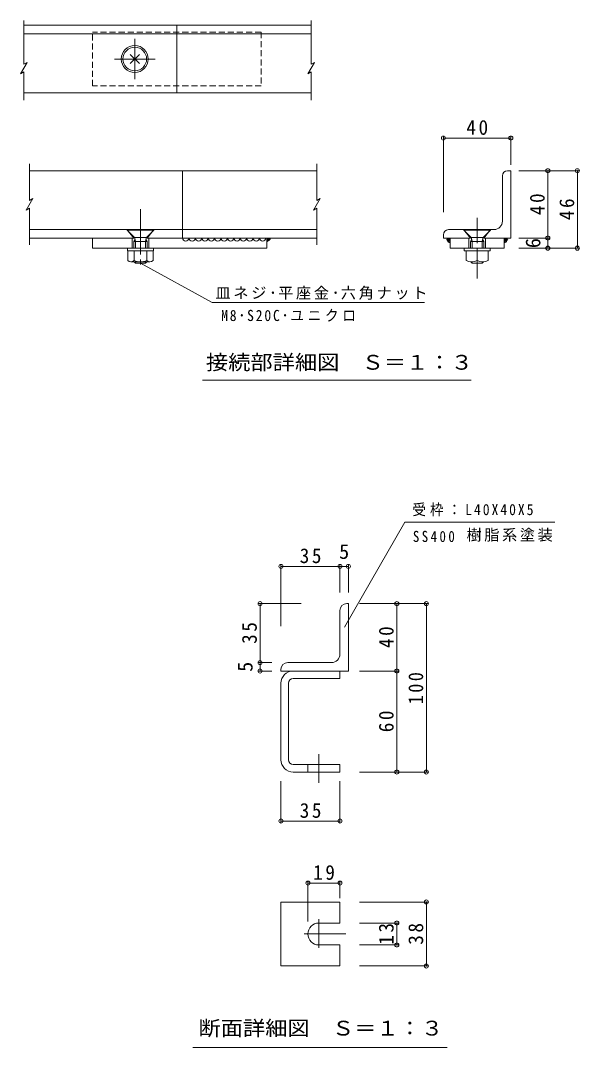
# Model space of a CAD drawing. Units: millimetres at full size, sheet at 1:3; some dimension numbers follow another scale. Extents: x -480 to 1080, y -414 to 357.
# Drawn here: x 96 to 427, y -252 to 357 of the extents above; entities that cross this region are included whole.
import ezdxf
from ezdxf.enums import TextEntityAlignment as Align

# ---------------------------------------------------------------- set-up
doc = ezdxf.new("R2010")
doc.units = ezdxf.units.MM
doc.header["$LTSCALE"] = 3
doc.header["$PDMODE"] = 32
doc.header["$PDSIZE"] = 2.4
for name, pattern in [('CHAIN1', [8, 5, -1, 1, -1]), ('CHAIN2', [12, 9, -1, 1, -1]), ('DASHED1', [1.8, 1.2, -0.6]), ('DASHED2', [3, 2, -1]), ('DASHED3', [4, 3, -1])]:
    doc.linetypes.add(name, pattern=pattern)
for name, color, linetype, lineweight in [('3-0', 3, 'Continuous', 9), ('3-2', 3, 'DASHED2', 9), ('3-4', 7, 'Continuous', 9), ('3-5', 7, 'Continuous', 9)]:
    doc.layers.add(name, color=color, linetype=linetype, lineweight=lineweight)
doc.styles.add('ＭＳ ゴシック', font='')
doc.styles.get('ＭＳ ゴシック').set_extended_font_data('MS Gothic')

msp = doc.modelspace()

# ---------------------------------------------------------------- linework, layer by layer
at = {"layer": '3-0', "color": 4}
for p, q in [((97.649, 357.433), (97.649, 331.462)), ((268.045, 357.433), (268.045, 331.462)), ((95.671, 325.751), (99.628, 332.604)), ((99.628, 332.604), (97.649, 331.462)), ((266.067, 325.751), (270.023, 332.604)), ((270.023, 332.604), (268.045, 331.462)), ((266.067, 325.751), (268.045, 326.893)), ((268.045, 326.893), (268.045, 310.095)), ((101.02, 272.254), (101.02, 250.537)), ((271.416, 272.254), (271.416, 250.537)), ((99.042, 244.827), (102.999, 251.679)), ((102.999, 251.679), (101.02, 250.537)), ((269.438, 244.827), (273.394, 251.679)), ((273.394, 251.679), (271.416, 250.537))]:
    msp.add_line(p, q, dxfattribs=at)
at = {"layer": '3-0'}
for p, q in [((97.649, 354.589), (268.045, 354.589)), ((188.435, 314.589), (188.435, 354.589)), ((97.649, 349.589), (268.045, 349.589)), ((97.649, 314.589), (268.045, 314.589)), ((101.02, 268.254), (271.416, 268.254)), ((191.806, 268.254), (191.806, 228.253)), ((381.53, 238.253), (381.53, 265.253)), ((384.53, 268.253), (386.53, 268.253)), ((386.53, 268.253), (386.53, 228.253)), ((158.806, 233.254), (101.02, 233.254)), ((162.806, 228.253), (158.806, 233.254)), ((170.806, 228.253), (174.806, 233.254)), ((271.416, 233.254), (174.806, 233.254)), ((370.53, 228.253), (374.529, 233.253)), ((376.53, 233.253), (374.529, 233.253)), ((101.02, 228.253), (162.806, 228.253)), ((161.806, 228.253), (161.806, 222.253)), ((170.806, 228.253), (271.416, 228.253)), ((171.806, 228.253), (171.806, 222.253)), ((241.806, 228.253), (241.806, 222.253)), ((346.53, 230.253), (346.53, 228.253)), ((346.53, 228.253), (362.53, 228.253)), ((349.063, 228.096), (348.191, 228.096)), ((361.53, 228.253), (361.53, 222.253)), ((370.53, 228.253), (386.53, 228.253)), ((371.53, 228.253), (371.53, 222.253)), ((382.53, 228.253), (382.53, 222.253)), ((383.997, 228.096), (384.868, 228.096)), ((138.435, 222.253), (241.806, 222.253)), ((257.395, -28.871), (285.145, -28.871)), ((285.145, -33.371), (285.145, -28.871)), ((250.145, -81.621), (250.145, -36.121)), ((254.645, -81.621), (254.645, -36.121)), ((257.395, -33.371), (285.145, -33.371)), ((257.395, -84.371), (285.145, -84.371)), ((285.145, -84.371), (285.145, -88.871)), ((257.395, -88.871), (285.145, -88.871)), ((250.145, -166.063), (285.145, -166.063)), ((285.145, -166.063), (285.145, -178.563)), ((272.645, -178.563), (285.145, -178.563))]:
    msp.add_line(p, q, dxfattribs=at)
at = {"layer": '3-0', "color": 4, "linetype": 'DASHED1'}
for p in [(238.435, 350.589), (138.435, 318.589)]:
    msp.add_line(p, (138.435, 350.589), dxfattribs=at)
at = {"layer": '3-0', "color": 4, "linetype": 'CHAIN2'}
for p, q in [((163.435, 322.589), (163.435, 346.589)), ((175.435, 334.589), (151.435, 334.589)), ((166.806, 245.449), (166.806, 209.61)), ((272.645, -78.34), (272.645, -95.296)), ((272.645, -176.258), (272.645, -193.214)), ((263.835, -185.063), (288.702, -185.063))]:
    msp.add_line(p, q, dxfattribs=at)
at = {"layer": '3-0', "color": 7}
for p, q in [((166.149, 331.876), (160.722, 337.302)), ((160.722, 331.876), (166.149, 337.302)), ((158.906, 233.258), (174.706, 233.258)), ((158.906, 232.958), (174.706, 232.958)), ((162.872, 228.993), (158.906, 232.958)), ((170.741, 228.993), (174.706, 232.958)), ((358.63, 233.258), (374.43, 233.258)), ((358.63, 232.958), (374.43, 232.958)), ((362.595, 228.993), (358.63, 232.958)), ((370.464, 228.993), (374.43, 232.958)), ((162.806, 226.108), (163.565, 227.422)), ((162.806, 226.108), (170.806, 226.108)), ((162.806, 226.108), (162.806, 222.253)), ((163.172, 228.608), (170.441, 228.608)), ((163.393, 228.082), (163.906, 226.108)), ((163.906, 226.108), (163.906, 222.253)), ((170.219, 228.082), (169.706, 226.108)), ((169.706, 226.108), (169.706, 222.253)), ((170.806, 226.108), (170.048, 227.422)), ((170.806, 226.108), (170.806, 222.253)), ((362.53, 226.108), (363.288, 227.422)), ((362.53, 226.108), (370.53, 226.108)), ((362.53, 226.108), (362.53, 222.253)), ((362.895, 228.608), (370.164, 228.608)), ((363.116, 228.082), (363.63, 226.108)), ((363.63, 226.108), (363.63, 222.253)), ((369.943, 228.082), (369.43, 226.108)), ((369.43, 226.108), (369.43, 222.253)), ((370.53, 226.108), (369.771, 227.422)), ((370.53, 226.108), (370.53, 222.253)), ((159.306, 214.875), (159.306, 220.653)), ((163.059, 214.875), (163.059, 220.653)), ((170.553, 214.875), (170.553, 220.653)), ((174.306, 214.875), (174.306, 220.653)), ((174.556, 220.653), (174.556, 222.253)), ((360.03, 220.653), (360.03, 214.875)), ((366.53, 220.653), (366.53, 214.875)), ((373.03, 220.653), (373.03, 214.875)), ((374.28, 220.653), (374.28, 222.253)), ((172.43, 214.153), (161.183, 214.153)), ((163.906, 213.254), (163.007, 214.153)), ((163.906, 214.153), (163.906, 213.254)), ((169.706, 214.153), (169.706, 213.254)), ((169.706, 213.254), (170.605, 214.153)), ((363.63, 213.254), (362.731, 214.153)), ((363.63, 214.153), (363.63, 213.254)), ((369.43, 214.153), (369.43, 213.254)), ((369.43, 213.254), (370.329, 214.153)), ((163.906, 213.254), (169.706, 213.254)), ((363.63, 213.254), (369.43, 213.254))]:
    msp.add_line(p, q, dxfattribs=at)
at = {"layer": '3-0', "color": 4, "linetype": 'CHAIN1'}
msp.add_line((366.53, 240.235), (366.53, 204.229), dxfattribs=at)
at = {"layer": '3-0', "color": 7, "linetype": 'DASHED1'}
for p, q in [((158.906, 233.258), (158.906, 232.958)), ((174.706, 233.258), (174.706, 232.958)), ((358.63, 233.258), (358.63, 232.958)), ((374.43, 233.258), (374.43, 232.958))]:
    msp.add_line(p, q, dxfattribs=at)
at = {"layer": '3-0', "linetype": 'DASHED3'}
msp.add_line((266.145, -84.371), (266.145, -88.871), dxfattribs=at)
at = {"layer": '3-0', "color": 4, "linetype": 'DASHED1'}
msp.add_lwpolyline([(238.435, 350.589), (238.435, 318.589), (138.435, 318.589)], dxfattribs=at)
at = {"layer": '3-0', "color": 4}
for points in [[(95.671, 325.751), (97.649, 326.893), (97.649, 310.095)], [(99.042, 244.827), (101.02, 245.969), (101.02, 224.253)], [(269.438, 244.827), (271.416, 245.969), (271.416, 224.253)]]:
    msp.add_lwpolyline(points, dxfattribs=at)
at = {"layer": '3-0'}
for points in [[(362.53, 228.253), (358.53, 233.253), (349.53, 233.253)], [(241.806, 228.253), (241.789, 227.832), (241.975, 227.366), (241.975, 226.901), (241.882, 226.435), (242.348, 226.249), (242.627, 226.715), (243, 226.808), (243.372, 227.18), (243.745, 227.366), (243.745, 227.832), (243.279, 228.112), (242.906, 228.112), (242.534, 228.018), (242.161, 227.739), (242.627, 227.553)], [(242.161, 227.739), (241.789, 227.46), (241.789, 226.994), (242.255, 227.18), (242.161, 226.715), (242.068, 226.621)], [(349.063, 228.096), (349.45, 227.903), (349.838, 227.709), (350.031, 227.225), (350.225, 226.74), (349.547, 226.644), (349.16, 226.837), (348.772, 226.934), (348.385, 227.225), (348.869, 227.515), (349.256, 227.225), (349.838, 226.934), (350.225, 226.353), (349.547, 226.45), (349.16, 226.74), (348.772, 227.031), (349.256, 226.934), (349.644, 226.644), (349.353, 227.128), (349.16, 227.612), (349.644, 227.612), (350.031, 227.322), (350.419, 227.031), (349.934, 227.031), (349.547, 227.515), (350.031, 227.515), (350.225, 227.031), (349.741, 227.418), (349.741, 227.903), (350.225, 227.709), (349.934, 228.193), (350.419, 227.709), (350.225, 227.225), (349.934, 226.74), (349.547, 226.644), (349.547, 226.74)], [(350.53, 228.253), (350.516, 227.709), (350.516, 226.644), (350.322, 226.159), (350.322, 225.675), (349.934, 225.578), (349.547, 225.869), (349.16, 226.159), (348.966, 226.644), (348.772, 227.128), (348.772, 227.612), (348.578, 228.096)], [(350.53, 228.253), (350.53, 222.253), (382.53, 222.253)], [(382.53, 228.253), (382.544, 227.709), (382.544, 226.644), (382.738, 226.159), (382.738, 225.675), (383.125, 225.578), (383.513, 225.869), (383.9, 226.159), (384.094, 226.644), (384.287, 227.128), (384.287, 227.612), (384.481, 228.096)], [(383.997, 228.096), (383.609, 227.903), (383.222, 227.709), (383.028, 227.225), (382.835, 226.74), (383.513, 226.644), (383.9, 226.837), (384.287, 226.934), (384.675, 227.225), (384.191, 227.515), (383.803, 227.225), (383.222, 226.934), (382.835, 226.353), (383.513, 226.45), (383.9, 226.74), (384.287, 227.031), (383.803, 226.934), (383.416, 226.644), (383.706, 227.128), (383.9, 227.612), (383.416, 227.612), (383.028, 227.322), (382.641, 227.031), (383.125, 227.031), (383.513, 227.515), (383.028, 227.515), (382.835, 227.031), (383.319, 227.418), (383.319, 227.903), (382.835, 227.709), (383.125, 228.193), (382.641, 227.709), (382.835, 227.225), (383.125, 226.74), (383.513, 226.644), (383.513, 226.74)], [(250.145, -166.063), (250.145, -204.063), (285.145, -204.063)], [(272.645, -191.563), (285.145, -191.563), (285.145, -204.063)]]:
    msp.add_lwpolyline(points, dxfattribs=at)
msp.add_lwpolyline([(242.161, 227.739), (242.627, 227.46), (243, 227.553), (242.534, 227.739), (242.161, 227.46), (241.975, 226.994), (242.441, 227.087), (242.813, 227.273), (242.348, 227.273), (241.975, 227.087), (242.441, 227.087), (243, 227.273), (243.372, 227.553), (242.906, 227.553), (242.534, 227.18), (243.186, 227.46), (243.558, 227.646), (243.093, 227.273), (243.186, 227.739), (242.348, 227.739), (242.161, 228.205)], close=True, dxfattribs=at)
at = {"layer": '3-0', "color": 7}
for points in [[(174.556, 220.653), (159.056, 220.653), (159.056, 222.253)], [(374.28, 220.653), (358.78, 220.653), (358.78, 222.253)]]:
    msp.add_lwpolyline(points, dxfattribs=at)
at = {"layer": '3-0'}
msp.add_circle((163.435, 334.589), 8, dxfattribs=at)
at = {"layer": '3-0', "color": 7}
msp.add_circle((163.435, 334.589), 7, dxfattribs=at)
at = {"layer": '3-0'}
for centre, radius, start, end in [((384.53, 265.253), 3, 90, 180), ((376.53, 238.253), 5, 270, 0), ((349.53, 230.253), 3, 90, 180), ((193.685, 228.322), 1.902, 182.1183, 357.90616), ((197.486, 228.322), 1.902, 182.1183, 357.90616), ((201.286, 228.322), 1.902, 182.1183, 357.90616), ((205.087, 228.322), 1.902, 182.1183, 357.90616), ((208.888, 228.322), 1.902, 182.1183, 357.90616), ((212.689, 228.322), 1.902, 182.1183, 357.90616), ((216.49, 228.322), 1.902, 182.1183, 357.90616), ((220.291, 228.322), 1.902, 182.1183, 357.90616), ((224.091, 228.322), 1.902, 182.1183, 357.90616), ((227.892, 228.322), 1.902, 182.1183, 357.90616), ((231.693, 228.322), 1.902, 182.1183, 357.90616), ((235.494, 228.322), 1.902, 182.1183, 357.90616), ((239.295, 228.322), 1.902, 182.1183, 357.90616), ((257.395, -36.121), 7.25, 90, 180), ((257.395, -36.121), 2.75, 90, 180), ((257.395, -81.621), 7.25, 180, 270), ((257.395, -81.621), 2.75, 180, 270), ((272.645, -185.063), 6.5, 90, 270)]:
    msp.add_arc(centre, radius, start, end, dxfattribs=at)
at = {"layer": '3-0', "color": 7}
for centre, radius, start, end in [((161.457, 227.579), 2, 14.5742, 45), ((172.155, 227.579), 2, 135, 165.4258), ((361.181, 227.579), 2, 14.5742, 45), ((371.878, 227.579), 2, 135, 165.4258), ((161.183, 216.953), 2.8, 227.92572, 312.07428), ((166.806, 224.242), 10.089, 248.19786, 291.80214), ((172.43, 216.953), 2.8, 227.92557, 312.07463), ((363.28, 221.832), 7.679, 244.96066, 295.03967), ((369.78, 221.832), 7.679, 244.96033, 295.03934)]:
    msp.add_arc(centre, radius, start, end, dxfattribs=at)
at = {"layer": '3-2', "linetype": 'Continuous'}
for p, q in [((285.146, -18.872), (285.146, 7.129)), ((290.145, 11.129), (289.146, 11.129)), ((290.145, -28.871), (290.145, 11.129)), ((280.146, -23.872), (254.145, -23.872)), ((250.145, -28.871), (250.145, -27.872)), ((290.145, -28.871), (250.145, -28.871))]:
    msp.add_line(p, q, dxfattribs=at)
for centre, radius, start, end in [((289.146, 7.129), 4, 90, 180), ((254.145, -27.872), 4, 90, 180), ((280.146, -18.872), 5, 270, 0)]:
    msp.add_arc(centre, radius, start, end, dxfattribs=at)
at = {"layer": '3-4'}
for p, q in [((346.53, 288.54), (346.53, 243.532)), ((346.53, 287.64), (386.53, 287.64)), ((386.53, 288.54), (386.53, 271.75)), ((426.935, 268.253), (391.241, 268.253)), ((408.501, 222.253), (408.501, 268.253)), ((426.035, 222.253), (426.035, 268.253)), ((409.401, 228.253), (391.241, 228.253)), ((426.935, 222.253), (391.241, 222.253)), ((323.731, 59.613), (412.717, 59.613)), ((250.145, 34.169), (250.145, -2.229)), ((250.145, 33.269), (290.145, 33.269)), ((285.146, 34.169), (285.146, 17.805)), ((290.145, 34.169), (290.145, 17.805)), ((236.839, 11.129), (262.218, 11.129)), ((237.739, -28.871), (237.739, 11.129)), ((337.362, 11.129), (296.781, 11.129)), ((318.917, -88.871), (318.917, 11.129)), ((336.462, -88.871), (336.462, 11.129)), ((236.839, -23.872), (244.76, -23.872)), ((236.839, -28.871), (244.76, -28.871)), ((319.817, -28.871), (296.781, -28.871)), ((337.362, -88.871), (296.781, -88.871)), ((250.145, -118.901), (250.145, -94.305)), ((285.145, -118.901), (285.145, -94.305)), ((250.145, -118.001), (285.145, -118.001)), ((266.145, -153.935), (266.145, -177.663)), ((266.145, -154.835), (285.145, -154.835)), ((285.145, -153.935), (285.145, -163.712)), ((337.362, -166.063), (296.781, -166.063)), ((336.462, -204.063), (336.462, -166.063)), ((319.817, -178.563), (296.781, -178.563)), ((318.917, -191.563), (318.917, -178.563)), ((319.817, -191.563), (296.781, -191.563)), ((337.362, -204.063), (296.781, -204.063))]:
    msp.add_line(p, q, dxfattribs=at)
at = {"layer": '3-4', "color": 3}
msp.add_line((138.435, 228.253), (138.435, 222.253), dxfattribs=at)
at = {"layer": '3-4'}
for p in [(346.53, 287.64), (386.53, 287.64), (408.501, 268.253), (426.035, 268.253), (408.501, 228.253), (408.501, 222.253), (426.035, 222.253), (250.145, 33.269), (285.146, 33.269), (290.145, 33.269), (237.739, 11.129), (318.917, 11.129), (336.462, 11.129), (237.739, -23.872), (237.739, -28.871), (318.917, -28.871), (318.917, -88.871), (336.462, -88.871), (250.145, -118.001), (285.145, -118.001), (266.145, -154.835), (285.145, -154.835), (336.462, -166.063), (318.917, -178.563), (318.917, -191.563), (336.462, -204.063)]:
    msp.add_point(p, dxfattribs=at)
at = {"layer": '3-5'}
for p, q in [((209.271, 189.9), (166.806, 213.254)), ((209.271, 189.9), (335.404, 189.9)), ((203.701, 143.913), (363.023, 143.913)), ((323.731, 59.613), (287.848, -2.821)), ((197.912, -252.448), (348.67, -252.448))]:
    msp.add_line(p, q, dxfattribs=at)

# ---------------------------------------------------------------- texts
at = {"layer": '3-0', "color": 7, "style": 'ＭＳ ゴシック', "width": 1.1}
for s, p in [('接続部詳細図\u3000Ｓ＝１：３', (205.622, 147.422)), ('断面詳細図\u3000Ｓ＝１：３', (201.212, -248.023))]:
    msp.add_text(s, height=8.798, dxfattribs=at).set_placement(p, align=Align.BOTTOM_LEFT)
at = {"layer": '3-0', "color": 7, "char_height": 6.598, "attachment_point": 7, "style": 'ＭＳ ゴシック'}
for s, insert in [('\\T1.18;皿ネジ･平座金･六角ナット', (211.298, 191.618)), ('\\T1.27;\\W0.9;M8･S20C･ユニクロ', (214.651, 178.578))]:
    msp.add_mtext(s, dxfattribs=dict(at, insert=insert))
at = {"layer": '3-4', "style": 'ＭＳ ゴシック'}
for s, p in [('6', (406.701, 222.253)), ('5', (235.939, -29.371))]:
    msp.add_text(s, height=8.798, rotation=90, dxfattribs=at).set_placement(p, align=Align.BOTTOM_LEFT)
msp.add_text('5', height=8.798, dxfattribs=at).set_placement((284.646, 35.069), align=Align.BOTTOM_LEFT)
at = {"layer": '3-4', "attachment_point": 7, "style": 'ＭＳ ゴシック'}
for s, insert, char_height in [('\\T1.27;\\W0.95;40', (360.155, 289.44), 8.798), ('\\T1.29;\\W0.9;受枠：L40X40X5', (328.119, 62.993), 6.598), ('\\T1.17;樹脂系塗装', (360.277, 47.928), 6.598), ('\\T1.38;\\W0.85;SS400', (328.408, 47.638), 6.598), ('\\T1.27;\\W0.95;35', (261.27, 35.069), 8.798), ('\\T1.27;\\W0.95;35', (261.27, -116.201), 8.798), ('\\T1.27;\\W0.95;19', (269.27, -153.035), 8.798)]:
    msp.add_mtext(s, dxfattribs=dict(at, insert=insert, char_height=char_height))
at = {"layer": '3-4', "char_height": 8.798, "attachment_point": 7, "rotation": 90, "style": 'ＭＳ ゴシック'}
for s, insert in [('\\T1.27;\\W0.95;40', (406.701, 241.878)), ('\\T1.27;\\W0.95;46', (424.235, 238.878)), ('\\T1.27;\\W0.95;35', (235.939, -12.746)), ('\\T1.27;\\W0.95;40', (317.117, -15.246)), ('\\T1.27;\\W0.9;100', (334.662, -48.621)), ('\\T1.27;\\W0.95;60', (317.117, -65.246)), ('\\T1.27;\\W0.95;13', (317.117, -191.438)), ('\\T1.27;\\W0.95;38', (334.662, -191.438))]:
    msp.add_mtext(s, dxfattribs=dict(at, insert=insert))

doc.saveas('drawing.dxf')
